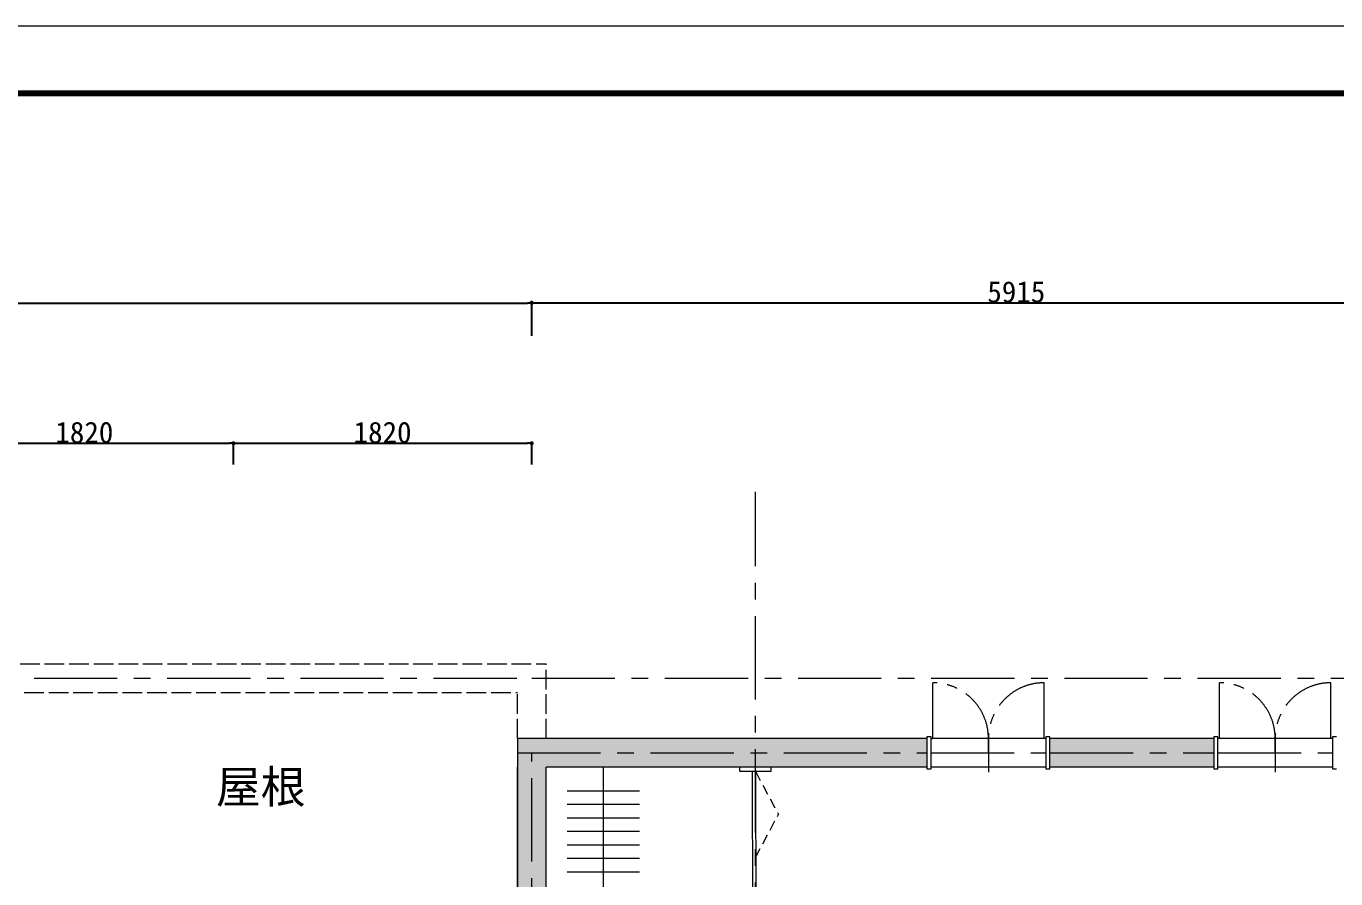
# Model space of a CAD drawing. Header units: millimetres. Extents: x -63086 to 144078, y -129912 to 13382.
# Drawn here: x 85086 to 93078, y -13533 to -8329 of the extents above; entities that cross this region are included whole.
import ezdxf

# ---------------------------------------------------------------- set-up
doc = ezdxf.new("R2010")
doc.units = ezdxf.units.MM
for name, pattern in [('ACAD_ISO02W100', [15, 12, -3]), ('CENTERX2', [101.6, 63.5, -12.7, 12.7, -12.7]), ('HIDDEN', [9.525, 6.35, -3.175])]:
    doc.linetypes.add(name, pattern=pattern)
doc.layers.get('0').update_dxf_attribs({"lineweight": 0})
for name, color, linetype, lineweight in [('001壁芯', 7, 'CENTERX2', 0), ('002寸法', 7, 'Continuous', 0), ('003壁', 7, 'Continuous', 9), ('004建具', 7, 'Continuous', 9), ('01用紙枠', 7, 'Continuous', 5), ('097家具', 7, 'Continuous', 0)]:
    doc.layers.add(name, color=color, linetype=linetype, lineweight=lineweight)
doc.layers.add('文字', color=7, linetype='Continuous')
doc.styles.get("Standard").update_dxf_attribs({"font": 'MS Mincho.ttf'})
doc.styles.add('小岩', font='MS Mincho.ttf', dxfattribs={"height": 150})
doc.dimstyles.new('寸法', dxfattribs={"dimtxt": 70, "dimasz": 25, "dimexe": 1.5, "dimexo": 200, "dimtad": 1, "dimdec": 0, "dimtxsty": 'Standard', "dimblk": 'DOT', "dimcen": 2.5, "dimadec": 0, "dimazin": 0, "dimtfac": 1, "dimtdec": 0, "dimtmove": 0, "dimatfit": 3, "dimfxl": 200, "dimfxlon": 1, "dimarcsym": 0})

# ---------------------------------------------------------------- blocks, each defined once
blk = doc.blocks.new('_Dot')
at = {"color": 0, "linetype": 'ByBlock', "lineweight": -2}
blk.add_line((-0.5, 0), (-1, 0), dxfattribs=at)
at = {"color": 0, "linetype": 'ByBlock', "const_width": 0.5}
blk.add_lwpolyline([(-0.25, 0, 1), (0.25, 0, 1)], format="xyb", close=True, dxfattribs=at)
blk = doc.blocks.new('*D754')
at = {"layer": '002寸法', "color": 0, "lineweight": -2, "transparency": 16777216}
for p, q in [((81345.8, -10218.5), (81345.8, -10017)), ((81370.8, -10018.5), (88145.8, -10018.5)), ((88170.8, -10218.5), (88170.8, -10017))]:
    blk.add_line(p, q, dxfattribs=at)
at = {"layer": 'Defpoints', "color": 0, "transparency": 16777216}
for p in [(88170.8, -10018.5), (81345.8, -11203.7), (88170.8, -11203.7)]:
    blk.add_point(p, dxfattribs=at)
at = {"layer": '002寸法', "color": 0, "lineweight": -2, "transparency": 16777216, "xscale": 25, "yscale": 25, "zscale": 25, "rotation": 180}
blk.add_blockref('_Dot', (81345.8, -10018.5), dxfattribs=at)
at = {"layer": '002寸法', "color": 0, "lineweight": -2, "transparency": 16777216, "xscale": 25, "yscale": 25, "zscale": 25}
blk.add_blockref('_Dot', (88170.8, -10018.5), dxfattribs=at)
at = {"layer": '002寸法', "color": 0, "transparency": 16777216, "insert": (84758.3, -9952.8), "char_height": 130, "attachment_point": 5}
blk.add_mtext('6825', dxfattribs=at)
blk = doc.blocks.new('*D747')
at = {"layer": '002寸法', "color": 0, "lineweight": -2, "transparency": 16777216}
for p, q in [((84530.8, -11003.7), (84530.8, -10873.1)), ((84555.8, -10874.6), (86325.8, -10874.6)), ((86350.8, -11003.7), (86350.8, -10873.1))]:
    blk.add_line(p, q, dxfattribs=at)
at = {"layer": 'Defpoints', "color": 0, "transparency": 16777216}
for p in [(86350.8, -10874.6), (84530.8, -11203.7), (86350.8, -11203.7)]:
    blk.add_point(p, dxfattribs=at)
at = {"layer": '002寸法', "color": 0, "lineweight": -2, "transparency": 16777216, "xscale": 25, "yscale": 25, "zscale": 25, "rotation": 180}
blk.add_blockref('_Dot', (84530.8, -10874.6), dxfattribs=at)
at = {"layer": '002寸法', "color": 0, "lineweight": -2, "transparency": 16777216, "xscale": 25, "yscale": 25, "zscale": 25}
blk.add_blockref('_Dot', (86350.8, -10874.6), dxfattribs=at)
at = {"layer": '002寸法', "color": 0, "transparency": 16777216, "insert": (85440.8, -10808.9), "char_height": 130, "attachment_point": 5}
blk.add_mtext('1820', dxfattribs=at)
blk = doc.blocks.new('*D748')
at = {"layer": '002寸法', "color": 0, "lineweight": -2, "transparency": 16777216}
for p, q in [((86350.8, -11003.7), (86350.8, -10873.1)), ((86375.8, -10874.6), (88145.8, -10874.6)), ((88170.8, -11003.7), (88170.8, -10873.1))]:
    blk.add_line(p, q, dxfattribs=at)
at = {"layer": 'Defpoints', "color": 0, "transparency": 16777216}
for p in [(88170.8, -10874.6), (86350.8, -11203.7), (88170.8, -11203.7)]:
    blk.add_point(p, dxfattribs=at)
at = {"layer": '002寸法', "color": 0, "lineweight": -2, "transparency": 16777216, "xscale": 25, "yscale": 25, "zscale": 25, "rotation": 180}
blk.add_blockref('_Dot', (86350.8, -10874.6), dxfattribs=at)
at = {"layer": '002寸法', "color": 0, "lineweight": -2, "transparency": 16777216, "xscale": 25, "yscale": 25, "zscale": 25}
blk.add_blockref('_Dot', (88170.8, -10874.6), dxfattribs=at)
at = {"layer": '002寸法', "color": 0, "transparency": 16777216, "insert": (87260.8, -10808.9), "char_height": 130, "attachment_point": 5}
blk.add_mtext('1820', dxfattribs=at)
blk = doc.blocks.new('*D766')
at = {"layer": '002寸法', "color": 0, "lineweight": -2, "transparency": 16777216}
for p, q in [((88170.8, -10217), (88170.8, -10015.5)), ((88195.8, -10017), (94060.8, -10017)), ((94085.8, -10217), (94085.8, -10015.5))]:
    blk.add_line(p, q, dxfattribs=at)
at = {"layer": 'Defpoints', "color": 0, "transparency": 16777216}
for p in [(94085.8, -10017), (88170.8, -10874.6), (94085.8, -10874.6)]:
    blk.add_point(p, dxfattribs=at)
at = {"layer": '002寸法', "color": 0, "lineweight": -2, "transparency": 16777216, "xscale": 25, "yscale": 25, "zscale": 25, "rotation": 180}
blk.add_blockref('_Dot', (88170.8, -10017), dxfattribs=at)
at = {"layer": '002寸法', "color": 0, "lineweight": -2, "transparency": 16777216, "xscale": 25, "yscale": 25, "zscale": 25}
blk.add_blockref('_Dot', (94085.8, -10017), dxfattribs=at)
at = {"layer": '002寸法', "color": 0, "transparency": 16777216, "insert": (91128.3, -9951.3), "char_height": 130, "attachment_point": 5}
blk.add_mtext('5915', dxfattribs=at)

msp = doc.modelspace()

# ---------------------------------------------------------------- hatches: boundary and pattern name
at = {"layer": '003壁', "ltscale": 10, "true_color": 0x939598}
h = msp.add_hatch(color=252, dxfattribs=at)
h.dxf.hatch_style = 1
h.paths.add_polyline_path([(88258.3022, -15406.3749), (88258.3022, -15396.3749), (88258.3022, -14671.3749), (89623.3022, -14671.3749), (89623.3022, -14583.8749), (89623.3022, -14496.3749), (89448.3022, -14496.3749), (89438.3022, -14496.3749), (88258.3022, -14496.3749), (88258.3022, -12851.3749), (89448.3022, -12851.3749), (89633.3022, -12851.3749), (90583.3022, -12851.3749), (90583.3022, -12676.3749), (88083.3022, -12676.3749), (88083.3022, -13586.3749), (88083.3022, -13771.3749), (88083.3022, -15406.3749), (86438.3022, -15406.3749), (86438.3022, -15306.3749), (86263.3022, -15306.3749), (86263.3022, -15476.8749), (85468.3022, -15476.8749), (85468.3022, -15493.8749), (85468.3022, -15581.3749), (86263.3022, -15581.3749), (86263.3022, -15641.3749), (86438.3022, -15641.3749), (86438.3022, -15581.3749), (88258.3022, -15581.3749)])
h = msp.add_hatch(color=252, dxfattribs=at)
h.dxf.hatch_style = 1
h.paths.add_polyline_path([(92333.3022, -12676.3749), (91333.3022, -12676.3749), (91333.3022, -12851.3749), (92333.3022, -12851.3749)])

# ---------------------------------------------------------------- linework, layer by layer
at = {"layer": '001壁芯', "ltscale": 8}
for p, q in [((89535.8022, -16501.3749), (89535.8022, -11170.1325)), ((89535.8022, -16501.3749), (89535.8022, -11170.1325)), ((79443.8784, -12308.8749), (88170.8022, -12308.8749)), ((88170.8022, -12308.8749), (97024.5639, -12308.8749)), ((88083.3022, -12763.8749), (90583.3022, -12763.8749)), ((88083.3022, -12763.8749), (90583.3022, -12763.8749)), ((88170.8022, -16678.2853), (88170.8022, -12763.8749)), ((90608.3022, -12763.8749), (91308.3022, -12763.8749)), ((90608.3022, -12763.8749), (90958.3022, -12763.8749)), ((91333.3022, -12763.8749), (92333.3022, -12763.8749)), ((91333.3022, -12763.8749), (92333.3022, -12763.8749)), ((92358.3022, -12763.8749), (92443.8784, -12763.8749)), ((92358.3022, -12763.8749), (93058.3022, -12763.8749))]:
    msp.add_line(p, q, dxfattribs=at)
at = {"layer": '003壁', "linetype": 'ACAD_ISO02W100', "ltscale": 10}
for p, q in [((84898.3022, -12221.3749), (88258.3022, -12221.3749)), ((88258.3022, -12676.3749), (88258.3022, -12221.3749)), ((85073.3022, -12396.3749), (88083.3022, -12396.3749)), ((88083.3022, -12676.3749), (88083.3022, -12396.3749))]:
    msp.add_line(p, q, dxfattribs=at)
at = {"layer": '003壁', "ltscale": 10}
for p, q in [((90583.3022, -12676.3749), (88083.3022, -12676.3749)), ((88083.3022, -12676.3749), (88083.3022, -13586.3749)), ((91308.3022, -12676.3749), (90608.3022, -12676.3749)), ((92333.3022, -12676.3749), (91333.3022, -12676.3749)), ((93058.3022, -12676.3749), (92358.3022, -12676.3749)), ((88083.3022, -13586.3749), (88083.3022, -12851.3749)), ((89448.3022, -12851.3749), (88258.3022, -12851.3749)), ((88258.3022, -14496.3749), (88258.3022, -12851.3749)), ((90583.3022, -12851.3749), (89623.3022, -12851.3749)), ((91308.3022, -12851.3749), (90608.3022, -12851.3749)), ((92333.3022, -12851.3749), (91333.3022, -12851.3749)), ((93058.3022, -12851.3749), (92358.3022, -12851.3749))]:
    msp.add_line(p, q, dxfattribs=at)
at = {"layer": '004建具', "linetype": 'CENTERX2', "ltscale": 5}
for p, q in [((90608.3022, -12666.3749), (90583.3022, -12666.3749)), ((90583.3022, -12666.3749), (90583.3022, -12676.3749)), ((90583.3022, -12676.3749), (90583.3022, -12851.3749)), ((90608.3022, -12676.3749), (90608.3022, -12666.3749)), ((90608.3022, -12861.3749), (90608.3022, -12676.3749)), ((91333.3022, -12666.3749), (91308.3022, -12666.3749)), ((91308.3022, -12666.3749), (91308.3022, -12676.3749)), ((91308.3022, -12676.3749), (91308.3022, -12851.3749)), ((91333.3022, -12676.3749), (91333.3022, -12666.3749)), ((91333.3022, -12861.3749), (91333.3022, -12676.3749)), ((92358.3022, -12666.3749), (92333.3022, -12666.3749)), ((92333.3022, -12666.3749), (92333.3022, -12676.3749)), ((92333.3022, -12676.3749), (92333.3022, -12851.3749)), ((92358.3022, -12676.3749), (92358.3022, -12666.3749)), ((92358.3022, -12861.3749), (92358.3022, -12676.3749)), ((93083.3022, -12666.3749), (93058.3022, -12666.3749)), ((93058.3022, -12666.3749), (93058.3022, -12676.3749)), ((93058.3022, -12676.3749), (93058.3022, -12851.3749)), ((89448.3022, -12851.3749), (89438.3022, -12851.3749)), ((89438.3022, -12851.3749), (89438.3022, -12876.3749)), ((89633.3022, -12851.3749), (89448.3022, -12851.3749)), ((89633.3022, -12876.3749), (89633.3022, -12851.3749)), ((90583.3022, -12851.3749), (90583.3022, -12861.3749)), ((90583.3022, -12861.3749), (90608.3022, -12861.3749)), ((91308.3022, -12851.3749), (91308.3022, -12861.3749)), ((91308.3022, -12861.3749), (91333.3022, -12861.3749)), ((92333.3022, -12851.3749), (92333.3022, -12861.3749)), ((92333.3022, -12861.3749), (92358.3022, -12861.3749)), ((93058.3022, -12851.3749), (93058.3022, -12861.3749)), ((93058.3022, -12861.3749), (93083.3022, -12861.3749)), ((89438.3022, -12876.3749), (89448.3022, -12876.3749)), ((89448.3022, -12876.3749), (89623.3022, -12876.3749)), ((89623.3022, -12876.3749), (89633.3022, -12876.3749))]:
    msp.add_line(p, q, dxfattribs=at)
at = {"layer": '004建具', "linetype": 'HIDDEN', "ltscale": 10}
for p in [(89535.8022, -12876.3749), (89535.8022, -13403.6896)]:
    msp.add_line(p, (89676.8915, -13140.0322), dxfattribs=at)
at = {"layer": '004建具', "linetype": 'CENTERX2', "ltscale": 5}
for centre, start, end in [((90618.3022, -12676.3749), 0, 90), ((91298.3022, -12676.3749), 90, 180), ((92368.3022, -12676.3749), 0, 90), ((93048.3022, -12676.3749), 90, 180)]:
    msp.add_arc(centre, 340, start, end, dxfattribs=at)
at = {"layer": '01用紙枠'}
msp.add_lwpolyline([(72775.938, -8328.8045), (72775.938, -29966.5296), (103374.7412, -29966.5296), (103374.7412, -8328.8045)], close=True, dxfattribs=at)
msp.add_lwpolyline([(72775.938, -8328.8045), (72775.938, -29966.5296), (103374.7412, -29966.5296), (103374.7412, -8328.8045)], close=True, dxfattribs=at)
at = {"layer": '01用紙枠', "const_width": 36.4271}
msp.add_lwpolyline([(73201.0713, -29556.6026), (102949.6078, -29556.6026), (102949.6078, -8738.7315), (73201.0713, -8738.7315)], close=True, dxfattribs=at)
msp.add_lwpolyline([(73201.0713, -29556.6026), (102949.6078, -29556.6026), (102949.6078, -8738.7315), (73201.0713, -8738.7315)], close=True, dxfattribs=at)
msp.add_lwpolyline([(73201.0713, -29556.6026), (102949.6078, -29556.6026), (102949.6078, -8738.7315), (73201.0713, -8738.7315)], close=True, dxfattribs=at)
at = {"layer": '01用紙枠', "lineweight": 5, "const_width": 36.4271}
msp.add_lwpolyline([(73201.0713, -29556.6026), (102949.6078, -29556.6026), (102949.6078, -8738.7315), (73201.0713, -8738.7315)], close=True, dxfattribs=at)
msp.add_lwpolyline([(73201.0713, -29556.6026), (102949.6078, -29556.6026), (102949.6078, -8738.7315), (73201.0713, -8738.7315)], close=True, dxfattribs=at)
at = {"layer": '097家具', "ltscale": 10}
for p, q in [((90618.3022, -12676.3749), (90618.3022, -12336.3749)), ((91298.3022, -12676.3749), (91298.3022, -12336.3749)), ((92368.3022, -12676.3749), (92368.3022, -12336.3749)), ((93048.3022, -12676.3749), (93048.3022, -12336.3749)), ((90608.3022, -12676.3749), (90618.3022, -12676.3749)), ((90958.3022, -12763.8749), (90958.3022, -12643.4732)), ((90958.3022, -12643.4732), (90958.3022, -12882.4236)), ((92708.3022, -12763.8749), (92708.3022, -12643.4732)), ((92708.3022, -12643.4732), (92708.3022, -12882.4236)), ((88608.3022, -13627.8749), (88608.3022, -12851.3749)), ((89515.8022, -12876.3749), (89520.8022, -14471.3749)), ((89535.8022, -12876.3749), (89540.8022, -14471.3749)), ((88388.3145, -12995.1373), (88828.2899, -12995.1373)), ((88388.3145, -13077.4797), (88828.2899, -13077.4797)), ((88388.3145, -13077.4797), (88828.2899, -13077.4797)), ((88388.3145, -13159.8221), (88828.2899, -13159.8221)), ((88388.3145, -13159.8221), (88828.2899, -13159.8221)), ((88388.3145, -13242.1645), (88828.2899, -13242.1645)), ((88388.3145, -13242.1645), (88828.2899, -13242.1645)), ((88388.3145, -13324.5069), (88828.2899, -13324.5069)), ((88388.3145, -13324.5069), (88828.2899, -13324.5069)), ((88388.3145, -13406.8493), (88828.2899, -13406.8493)), ((88388.3145, -13406.8493), (88828.2899, -13406.8493)), ((88388.3145, -13489.1918), (88828.2899, -13489.1918))]:
    msp.add_line(p, q, dxfattribs=at)

# ---------------------------------------------------------------- texts
at = {"layer": '文字', "ltscale": 10, "insert": (86244.4734, -12870.9993), "char_height": 200, "attachment_point": 1, "style": '小岩'}
msp.add_mtext_dynamic_manual_height_columns('屋根', width=2456.810386, gutter_width=1000, heights=[0], dxfattribs=at)

# ---------------------------------------------------------------- dimensions: what is measured, and where the dimension line sits
at = {"layer": '002寸法'}
for base, p1, p2, picture, middle in [((88170.8022, -10018.4636), (81345.8022, -11203.7462), (88170.8022, -11203.7462), '*D754', (84758.3022, -9952.8386)), ((94085.8022, -10016.9636), (88170.8022, -10874.5598), (94085.8022, -10874.5598), '*D766', (91128.3022, -9951.3386)), ((86350.8022, -10874.5598), (84530.8022, -11203.7462), (86350.8022, -11203.7462), '*D747', (85440.8022, -10808.9348)), ((88170.8022, -10874.5598), (86350.8022, -11203.7462), (88170.8022, -11203.7462), '*D748', (87260.8022, -10808.9348))]:
    dim = msp.add_linear_dim(base=base, p1=p1, p2=p2, dimstyle='寸法', override={"dimtxt": 130}, dxfattribs=at)
    dim.commit()
    dim.dimension.update_dxf_attribs({"geometry": picture, "text_midpoint": middle})

doc.saveas('drawing.dxf')
